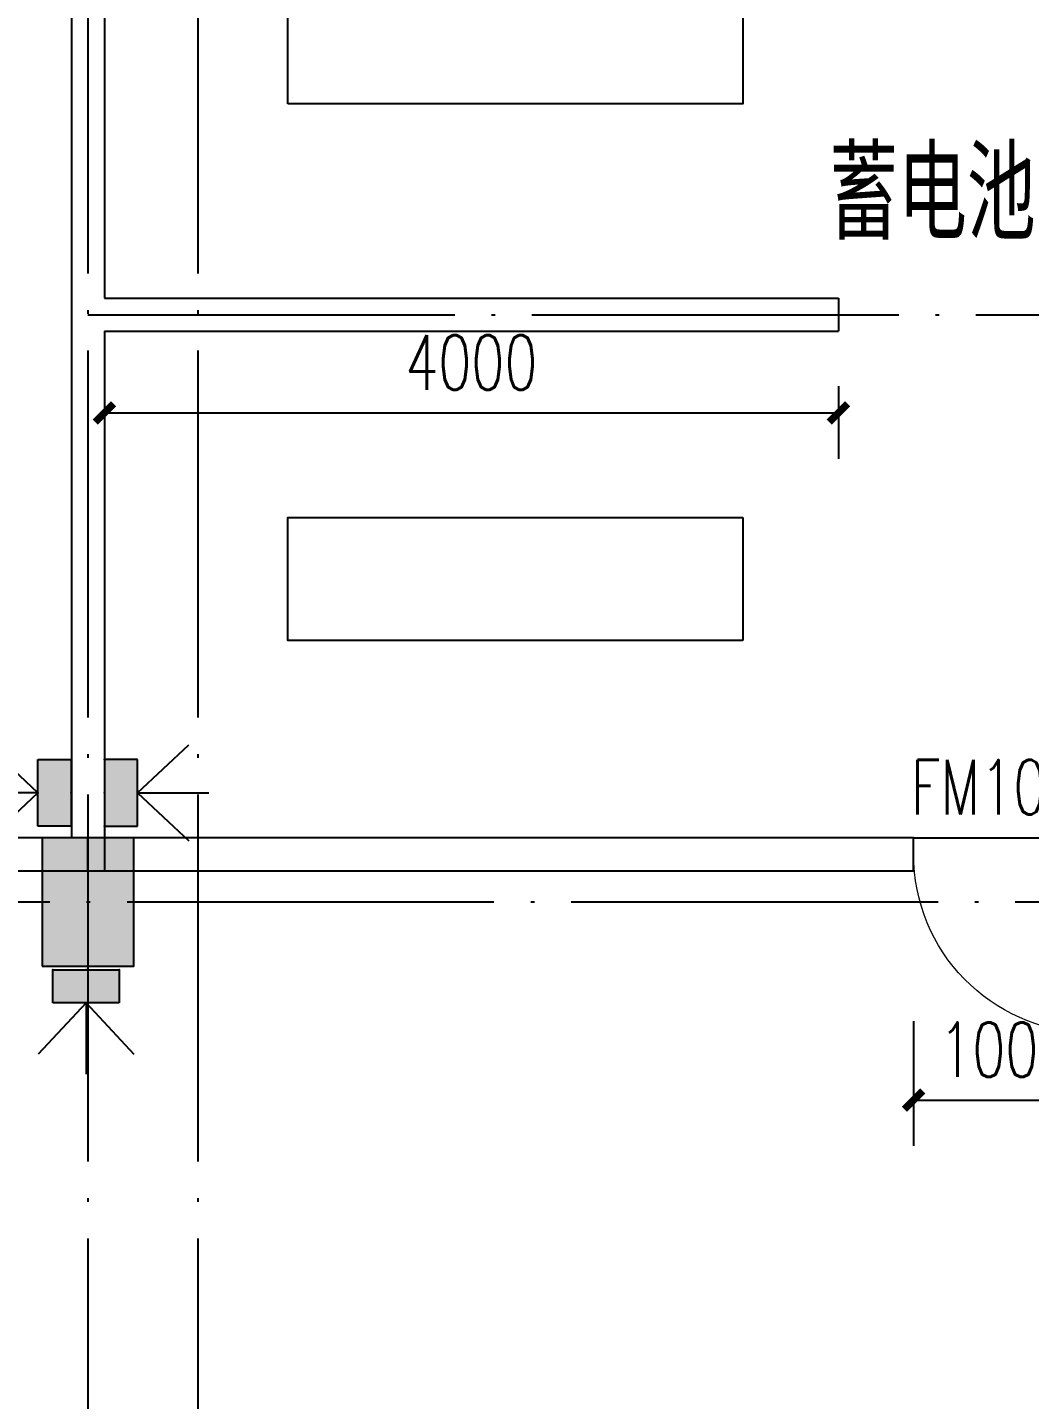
# Model space of a CAD drawing. Header units: millimetres. Extents: x 198973 to 283123, y 132052 to 191502.
# Drawn here: x 248731 to 254193, y 173454 to 180932 of the extents above; entities that cross this region are included whole.
import ezdxf
from ezdxf.enums import TextEntityAlignment as Align

# ---------------------------------------------------------------- set-up
doc = ezdxf.new("R2010")
doc.units = ezdxf.units.MM
doc.header["$LTSCALE"] = 1000
doc.linetypes.add('CENTER', pattern=[2, 1.25, -0.25, 0.25, -0.25])
doc.linetypes.add('DOTE', pattern=[2.42, 2, -0.2, 0.02, -0.2])
doc.layers.get('0').update_dxf_attribs({"color": 8})
doc.layers.get('DEFPOINTS').update_dxf_attribs({"color": 8})
for name, color, linetype in [('-人员定位', 6, 'Continuous'), ('COLUMN', 8, 'Continuous'), ('DOTE', 8, 'CENTER'), ('PUB_DIM', 8, 'Continuous'), ('PUB_HATCH', 8, 'Continuous'), ('S_FLOOR', 8, 'Continuous'), ('WALL', 8, 'Continuous'), ('WINDOW', 8, 'Continuous'), ('WINDOW_TEXT', 8, 'Continuous')]:
    doc.layers.add(name, color=color, linetype=linetype)
doc.styles.add('_TCH_DIM_T3', font='SIMPLEX', dxfattribs={"width": 0.705882, "bigfont": 'GBCBIG'})
doc.styles.add('_TCH_WINDOW', font='SIMPLEX', dxfattribs={"height": 3.5, "bigfont": 'GBCBIG'})
doc.styles.add('HZ', font='geditxt.shx', dxfattribs={"width": 0.75, "bigfont": 'hzfs_1.shx'})
doc.dimstyles.new('_TCH_ARCH&&100', dxfattribs={"dimtxt": 297.5, "dimasz": 100, "dimexe": 250, "dimexo": 300, "dimgap": 126.25, "dimtad": 1, "dimdec": 0, "dimzin": 0, "dimdsep": 46, "dimtxsty": '_TCH_DIM_T3', "dimblk": 'ARCHTICK', "dimcen": 0.09, "dimclrt": 7, "dimazin": 2, "dimtfac": 1, "dimtdec": 0, "dimtix": 1, "dimtmove": 2, "dimatfit": 3, "dimfxl": 0, "dimtolj": 1, "dimtzin": 0, "dimarcsym": 0})

# ---------------------------------------------------------------- blocks, each defined once
blk = doc.blocks.new('_ArchTick')
at = {"color": 0, "linetype": 'ByBlock', "const_width": 0.4}
blk.add_lwpolyline([(-0.5, -0.5), (0.5, 0.5)], dxfattribs=at)
blk = doc.blocks.new('*D139')
at = {"layer": 'DEFPOINTS', "color": 0}
for p in [(249150.4, 179276), (253150.4, 179276), (253150.4, 178831.1)]:
    blk.add_point(p, dxfattribs=at)
at = {"layer": 'PUB_DIM', "color": 0, "lineweight": -2}
for p, q in [((249150.4, 178976), (249150.4, 178581.1)), ((253150.4, 178976), (253150.4, 178581.1)), ((249150.4, 178831.1), (253150.4, 178831.1))]:
    blk.add_line(p, q, dxfattribs=at)
at = {"layer": 'PUB_DIM', "color": 0, "lineweight": -2, "xscale": 100, "yscale": 100, "zscale": 100, "rotation": 180}
blk.add_blockref('_ArchTick', (249150.4, 178831.1), dxfattribs=at)
at = {"layer": 'PUB_DIM', "color": 0, "lineweight": -2, "xscale": 100, "yscale": 100, "zscale": 100}
blk.add_blockref('_ArchTick', (253150.4, 178831.1), dxfattribs=at)
at = {"layer": 'PUB_DIM', "color": 7, "insert": (251150.4, 179106.1), "char_height": 297.5, "attachment_point": 5, "style": '_TCH_DIM_T3'}
blk.add_mtext('\\A1;4000', dxfattribs=at)
blk = doc.blocks.new('*D151')
at = {"layer": 'DEFPOINTS', "color": 0}
for p in [(253560.4, 175816), (254560.4, 175816), (254560.4, 175085.6)]:
    blk.add_point(p, dxfattribs=at)
at = {"layer": 'PUB_DIM', "color": 0, "lineweight": -2}
for p, q in [((253560.4, 175516), (253560.4, 174835.6)), ((254560.4, 175516), (254560.4, 174835.6)), ((253560.4, 175085.6), (254560.4, 175085.6))]:
    blk.add_line(p, q, dxfattribs=at)
at = {"layer": 'PUB_DIM', "color": 0, "lineweight": -2, "xscale": 100, "yscale": 100, "zscale": 100, "rotation": 180}
blk.add_blockref('_ArchTick', (253560.4, 175085.6), dxfattribs=at)
at = {"layer": 'PUB_DIM', "color": 0, "lineweight": -2, "xscale": 100, "yscale": 100, "zscale": 100}
blk.add_blockref('_ArchTick', (254560.4, 175085.6), dxfattribs=at)
at = {"layer": 'PUB_DIM', "color": 7, "insert": (254060.4, 175360.6), "char_height": 297.5, "attachment_point": 5, "style": '_TCH_DIM_T3'}
blk.add_mtext('\\A1;1000', dxfattribs=at)
blk = doc.blocks.new('*D222')
at = {"layer": 'DEFPOINTS', "color": 0}
for p in [(253560.4, 175816), (254560.4, 175816), (254560.4, 175085.6)]:
    blk.add_point(p, dxfattribs=at)
at = {"layer": 'PUB_DIM', "color": 0, "lineweight": -2}
for p, q in [((253560.4, 175516), (253560.4, 174835.6)), ((254560.4, 175516), (254560.4, 174835.6)), ((253560.4, 175085.6), (254560.4, 175085.6))]:
    blk.add_line(p, q, dxfattribs=at)
at = {"layer": 'PUB_DIM', "color": 0, "lineweight": -2, "xscale": 100, "yscale": 100, "zscale": 100, "rotation": 180}
blk.add_blockref('_ArchTick', (253560.4, 175085.6), dxfattribs=at)
at = {"layer": 'PUB_DIM', "color": 0, "lineweight": -2, "xscale": 100, "yscale": 100, "zscale": 100}
blk.add_blockref('_ArchTick', (254560.4, 175085.6), dxfattribs=at)
at = {"layer": 'PUB_DIM', "color": 7, "insert": (254060.4, 175360.6), "char_height": 297.5, "attachment_point": 5, "style": '_TCH_DIM_T3'}
blk.add_mtext('\\A1;1000', dxfattribs=at)
blk = doc.blocks.new('_FZH')
blk.add_lwpolyline([(-0.5, -0.5), (0.5, -0.5), (0.5, 0.5), (-0.5, 0.5)], close=True)
at = {"layer": 'PUB_HATCH'}
blk.add_solid([(-0.5, -0.5), (0.5, -0.5), (-0.5, 0.5), (0.5, 0.5)], dxfattribs=at)
blk = doc.blocks.new('*D233')
at = {"layer": 'DEFPOINTS', "color": 0}
for p in [(249150.4, 179276), (253150.4, 179276), (253150.4, 178831.1)]:
    blk.add_point(p, dxfattribs=at)
at = {"layer": 'PUB_DIM', "color": 0, "lineweight": -2}
for p, q in [((249150.4, 178976), (249150.4, 178581.1)), ((253150.4, 178976), (253150.4, 178581.1)), ((249150.4, 178831.1), (253150.4, 178831.1))]:
    blk.add_line(p, q, dxfattribs=at)
at = {"layer": 'PUB_DIM', "color": 0, "lineweight": -2, "xscale": 100, "yscale": 100, "zscale": 100, "rotation": 180}
blk.add_blockref('_ArchTick', (249150.4, 178831.1), dxfattribs=at)
at = {"layer": 'PUB_DIM', "color": 0, "lineweight": -2, "xscale": 100, "yscale": 100, "zscale": 100}
blk.add_blockref('_ArchTick', (253150.4, 178831.1), dxfattribs=at)
at = {"layer": 'PUB_DIM', "color": 7, "insert": (251150.4, 179106.1), "char_height": 297.5, "attachment_point": 5, "style": '_TCH_DIM_T3'}
blk.add_mtext('\\A1;4000', dxfattribs=at)
blk = doc.blocks.new('$DorLib2D$00000001')
for p, q in [((0.45, 0.975), (0.5, 0.975)), ((0.45, 0), (0.45, 0.975)), ((0.5, 0), (0.5, 0.975)), ((0.5, 0), (0.45, 0))]:
    blk.add_line(p, q)
at = {"lineweight": 13}
blk.add_arc((0.475, 0), 0.975, 91.46928, 180, dxfattribs=at)
blk = doc.blocks.new('定位基站')
at = {"layer": '-人员定位', "ltscale": 0.01}
h = blk.add_hatch(color=256, dxfattribs=at)
h.dxf.hatch_style = 1
h.paths.add_polyline_path([(406524, 477798), (406524, 477617.1), (406162.1, 477617.1), (406162.1, 477798)])
at = {"layer": '-人员定位', "color": 6}
for p, q in [((406343, 477798), (406343, 478186.1)), ((406343, 477798), (406082.2, 478076.6)), ((406343, 477798), (406603.9, 478076.6)), ((406343, 477995.5), (406343, 477995.5)), ((406162.1, 477798), (406524, 477798)), ((406162.1, 477617.1), (406162.1, 477798)), ((406524, 477798), (406524, 477617.1)), ((406524, 477617.1), (406162.1, 477617.1))]:
    blk.add_line(p, q, dxfattribs=at)
for p in [(406343, 477798), (406162.1, 477617.1), (406343, 477617.1), (406524, 477617.1)]:
    blk.add_point(p, dxfattribs=at)

msp = doc.modelspace()

# ---------------------------------------------------------------- linework, layer by layer
msp.add_lwpolyline([(250150.3, 180516.3), (250150.3, 181186.8), (252630.4, 181186.8), (252630.3, 180516.3)], close=True)
msp.add_lwpolyline([(252630.3, 177590.9), (250150.3, 177590.9), (250150.3, 178261.4), (252630.4, 178261.4)])
at = {"layer": 'DOTE', "linetype": 'DOTE'}
for p, q in [((249060.4, 184011), (249060.4, 160659.2)), ((249660.4, 184011), (249660.4, 160659.2)), ((249060.4, 179366), (257416.8, 179366)), ((210553.6, 176166), (257416.8, 176166))]:
    msp.add_line(p, q, dxfattribs=at)
at = {"layer": 'S_FLOOR'}
for p, q in [((252630.4, 181186.8), (252630.3, 180516.3)), ((252630.4, 178261.4), (252630.3, 177590.9))]:
    msp.add_line(p, q, dxfattribs=at)
at = {"layer": 'WALL'}
for p, q in [((248970.4, 181916), (248970.4, 179456)), ((249150.4, 181916), (249150.4, 179456)), ((248970.4, 179456), (248970.4, 176516)), ((249150.4, 179456), (253150.4, 179456)), ((253150.4, 179456), (253150.4, 179276)), ((249150.4, 179276), (249150.4, 176336)), ((249150.4, 179276), (253150.4, 179276)), ((249060.4, 176516), (245760.1, 176516)), ((249060.4, 176336), (249060.4, 176516)), ((253560.4, 176516), (249150.4, 176516)), ((253560.4, 176336), (253560.4, 176516)), ((245760.1, 176336), (249060.4, 176336)), ((249060.4, 176336), (253560.4, 176336))]:
    msp.add_line(p, q, dxfattribs=at)
at = {"layer": 'WINDOW'}
msp.add_line((253560.4, 176516), (254560.4, 176516), dxfattribs=at)

# ---------------------------------------------------------------- block references
at = {"layer": '-人员定位'}
for p, rotation in [((726586, -229582.7), 89.99999999999999), ((655393.6, 653413.4), 180)]:
    msp.add_blockref('定位基站', p, dxfattribs=dict(at, rotation=rotation))
at = {"layer": '-人员定位', "xscale": -1, "rotation": 270}
msp.add_blockref('定位基站', (-228466.6, -229582.7), dxfattribs=at)
at = {"layer": 'COLUMN', "linetype": 'DOTE', "xscale": 500, "yscale": 700, "zscale": 700}
msp.add_blockref('_FZH', (249060.4, 176166), dxfattribs=at)
at = {"layer": 'WINDOW'}
ref = msp.add_blockref('$DorLib2D$00000001', (254060.4, 176426), dxfattribs=dict(at, xscale=1000, yscale=-1000, zscale=1000))
ref.add_attrib('A', 'FM1021', (253545.4, 176642.3), dxfattribs={"layer": 'WINDOW_TEXT', "height": 297.5, "style": '_TCH_WINDOW', "width": 0.705882})

# ---------------------------------------------------------------- texts
at = {"layer": 'PUB_DIM', "color": 0, "style": 'HZ', "width": 0.75}
msp.add_text('蓄电池室', height=500, dxfattribs=at).set_placement((253851, 180053.8), align=Align.MIDDLE)

# ---------------------------------------------------------------- dimensions: what is measured, and where the dimension line sits
at = {"layer": 'PUB_DIM'}
for p1, p2, distance, picture, middle in [((249150.4, 179276), (253150.4, 179276), -444.9, '*D139', (251150.4, 179106.1)), ((249150.4, 179276), (253150.4, 179276), -444.9, '*D233', (251150.4, 179106.1)), ((253560.4, 175816), (254560.4, 175816), -730.4, '*D151', (254060.4, 175360.6)), ((253560.4, 175816), (254560.4, 175816), -730.4, '*D222', (254060.4, 175360.6))]:
    dim = msp.add_aligned_dim(p1=p1, p2=p2, distance=distance, dimstyle='_TCH_ARCH&&100', dxfattribs=at)
    dim.commit()
    dim.dimension.update_dxf_attribs({"geometry": picture, "text_midpoint": middle})

doc.saveas('drawing.dxf')
